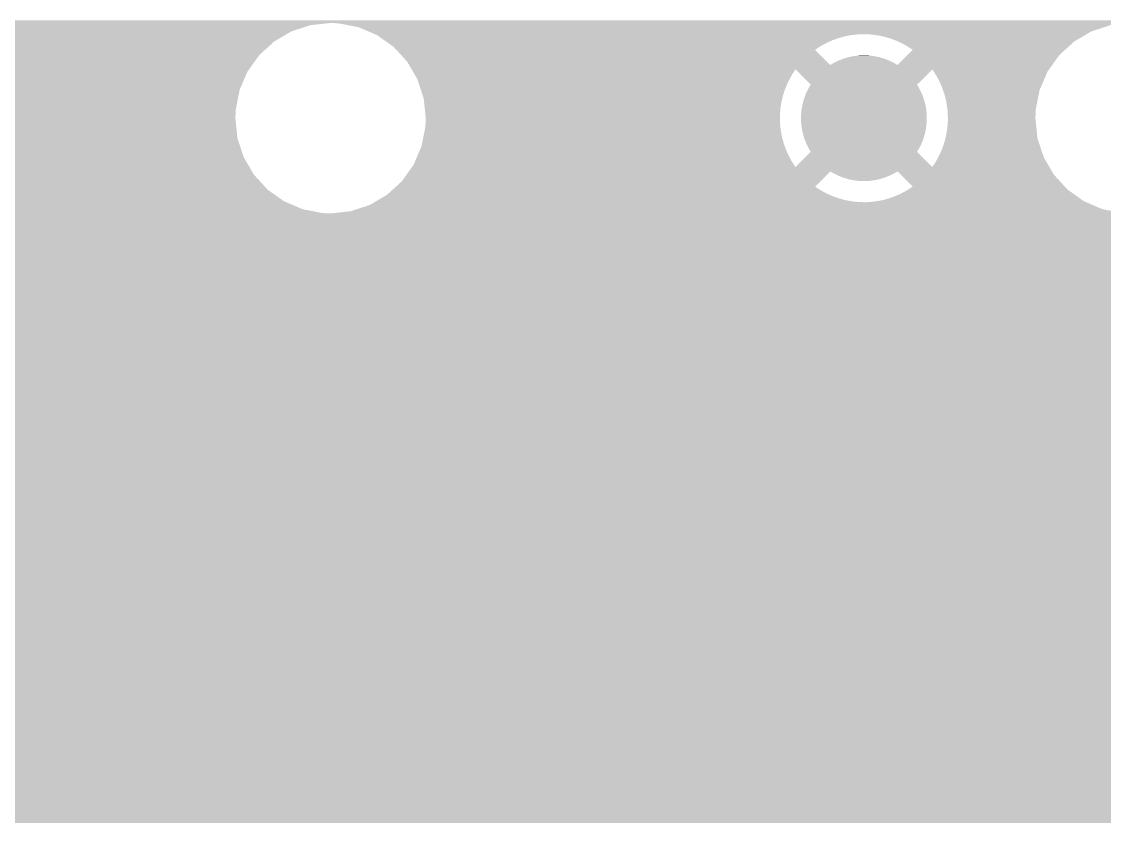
# Model space of a CAD drawing. Extents: x 295 to 953, y 10 to 290.
# Drawn here: x 686.2 to 698.06, y 195.91 to 204.66 of the extents above; entities that cross this region are included whole.
import ezdxf

# ---------------------------------------------------------------- set-up
doc = ezdxf.new("R2010")
doc.units = 0
doc.header["$LTSCALE"] = 5
doc.header["$MEASUREMENT"] = 0
doc.layers.add('GND', color=7, linetype='CONTINUOUS')

msp = doc.modelspace()

# ---------------------------------------------------------------- linework, layer by layer
at = {"layer": 'GND'}
for points in [[(613.78, 204.646), (613.78, 204.675), (726.029, 204.646), (726.004, 204.675)], [(613.78, 204.622), (613.78, 204.646), (689.36, 204.622), (689.58, 204.646)], [(613.78, 204.554), (613.78, 204.622), (689.151, 204.554), (689.36, 204.622)], [(689.671, 204.642), (689.58, 204.646), (698.304, 204.642), (698.343, 204.646)], [(689.769, 204.622), (689.671, 204.642), (698.123, 204.622), (698.304, 204.642)], [(689.888, 204.599), (689.769, 204.622), (698.053, 204.599), (698.123, 204.622)], [(689.994, 204.554), (689.888, 204.599), (697.914, 204.554), (698.053, 204.599)], [(613.78, 204.442), (613.78, 204.554), (688.961, 204.442), (689.151, 204.554)], [(690.065, 204.523), (689.994, 204.554), (697.861, 204.523), (697.914, 204.554)], [(690.074, 204.519), (690.065, 204.523), (695.336, 204.519), (695.401, 204.523)], [(690.09, 204.512), (690.074, 204.519), (695.282, 204.512), (695.336, 204.519)], [(690.092, 204.511), (690.09, 204.512), (695.271, 204.511), (695.282, 204.512)], [(690.111, 204.498), (690.092, 204.511), (695.207, 204.498), (695.271, 204.511)], [(690.135, 204.48), (690.111, 204.498), (695.144, 204.48), (695.207, 204.498)], [(690.166, 204.458), (690.135, 204.48), (695.082, 204.458), (695.144, 204.48)], [(695.467, 204.522), (695.401, 204.523), (697.86, 204.522), (697.861, 204.523)], [(695.532, 204.516), (695.467, 204.522), (697.85, 204.516), (697.86, 204.522)], [(695.597, 204.506), (695.532, 204.516), (697.833, 204.506), (697.85, 204.516)], [(695.661, 204.491), (695.597, 204.506), (697.808, 204.491), (697.833, 204.506)], [(695.724, 204.472), (695.661, 204.491), (697.775, 204.472), (697.808, 204.491)], [(695.785, 204.448), (695.724, 204.472), (697.734, 204.448), (697.775, 204.472)], [(613.78, 204.293), (613.78, 204.442), (688.798, 204.293), (688.961, 204.442)], [(690.204, 204.432), (690.166, 204.458), (695.022, 204.432), (695.082, 204.458)], [(690.247, 204.401), (690.204, 204.432), (694.964, 204.401), (695.022, 204.432)], [(690.27, 204.385), (690.247, 204.401), (694.937, 204.385), (694.964, 204.401)], [(690.286, 204.366), (690.27, 204.385), (694.908, 204.366), (694.937, 204.385)], [(690.3, 204.352), (690.286, 204.366), (694.887, 204.352), (694.908, 204.366)], [(690.419, 204.222), (690.3, 204.352), (695.017, 204.222), (694.887, 204.352)], [(695.798, 204.442), (695.785, 204.448), (697.724, 204.442), (697.734, 204.448)], [(695.844, 204.42), (695.798, 204.442), (697.7, 204.42), (697.724, 204.442)], [(695.901, 204.388), (695.844, 204.42), (697.665, 204.388), (697.7, 204.42)], [(695.897, 204.293), (695.956, 204.352), (697.561, 204.293), (697.625, 204.352)], [(695.956, 204.352), (695.901, 204.388), (697.625, 204.352), (697.665, 204.388)], [(613.78, 204.114), (613.78, 204.293), (688.67, 204.114), (688.798, 204.293)], [(690.44, 204.186), (690.419, 204.222), (695.053, 204.186), (695.017, 204.222)], [(695.104, 204.214), (695.137, 204.231), (695.74, 204.214), (695.705, 204.231)], [(695.137, 204.231), (695.155, 204.238), (695.705, 204.231), (695.689, 204.238)], [(695.155, 204.238), (695.19, 204.252), (695.689, 204.238), (695.652, 204.252)], [(695.19, 204.252), (695.209, 204.258), (695.652, 204.252), (695.636, 204.258)], [(695.209, 204.258), (695.244, 204.269), (695.636, 204.258), (695.597, 204.269)], [(695.244, 204.269), (695.264, 204.274), (695.597, 204.269), (695.581, 204.274)], [(695.264, 204.274), (695.3, 204.281), (695.581, 204.274), (695.541, 204.281)], [(695.3, 204.281), (695.321, 204.284), (695.541, 204.281), (695.526, 204.284)], [(695.321, 204.284), (695.356, 204.289), (695.526, 204.284), (695.483, 204.289)], [(695.356, 204.289), (695.383, 204.291), (695.483, 204.289), (695.469, 204.291)], [(695.383, 204.291), (695.412, 204.292), (695.469, 204.291), (695.412, 204.292)], [(695.79, 204.186), (695.897, 204.293), (697.485, 204.186), (697.561, 204.293)], [(613.78, 203.911), (613.78, 204.114), (688.583, 203.911), (688.67, 204.114)], [(690.468, 204.137), (690.44, 204.186), (697.45, 204.137), (697.485, 204.186)], [(690.5, 204.083), (690.468, 204.137), (694.636, 204.083), (694.672, 204.137)], [(694.839, 203.971), (694.672, 204.137), (696.004, 203.971), (696.171, 204.137)], [(695.053, 204.186), (695.087, 204.206), (695.79, 204.186), (695.755, 204.206)], [(695.087, 204.206), (695.104, 204.214), (695.755, 204.206), (695.74, 204.214)], [(696.187, 204.114), (696.171, 204.137), (697.433, 204.114), (697.45, 204.137)], [(696.196, 204.1), (696.187, 204.114), (697.427, 204.1), (697.433, 204.114)], [(690.53, 204.032), (690.5, 204.083), (694.608, 204.032), (694.636, 204.083)], [(690.532, 204.025), (690.53, 204.032), (694.604, 204.025), (694.608, 204.032)], [(690.552, 203.966), (690.532, 204.025), (694.576, 203.966), (694.604, 204.025)], [(696.23, 204.043), (696.196, 204.1), (697.403, 204.043), (697.427, 204.1)], [(696.259, 203.985), (696.23, 204.043), (697.378, 203.985), (697.403, 204.043)], [(696.284, 203.924), (696.259, 203.985), (697.352, 203.924), (697.378, 203.985)], [(613.78, 203.695), (613.78, 203.911), (688.541, 203.695), (688.583, 203.911)], [(690.572, 203.905), (690.552, 203.966), (694.552, 203.905), (694.576, 203.966)], [(690.592, 203.842), (690.572, 203.905), (694.533, 203.842), (694.552, 203.905)], [(694.77, 203.826), (694.786, 203.871), (696.074, 203.826), (696.057, 203.871)], [(694.786, 203.871), (694.79, 203.879), (696.057, 203.871), (696.053, 203.879)], [(694.79, 203.879), (694.81, 203.922), (696.053, 203.879), (696.032, 203.922)], [(694.81, 203.922), (694.815, 203.93), (696.032, 203.922), (696.028, 203.93)], [(694.815, 203.93), (694.839, 203.971), (696.028, 203.93), (696.004, 203.971)], [(696.288, 203.911), (696.284, 203.924), (697.346, 203.911), (697.352, 203.924)], [(696.305, 203.862), (696.288, 203.911), (697.337, 203.862), (697.346, 203.911)], [(690.599, 203.822), (690.592, 203.842), (694.528, 203.822), (694.533, 203.842)], [(690.604, 203.779), (690.599, 203.822), (694.518, 203.779), (694.528, 203.822)], [(690.611, 203.714), (690.604, 203.779), (694.508, 203.714), (694.518, 203.779)], [(694.742, 203.716), (694.751, 203.763), (696.102, 203.716), (696.092, 203.763)], [(694.751, 203.763), (694.753, 203.772), (696.092, 203.763), (696.09, 203.772)], [(694.753, 203.772), (694.766, 203.817), (696.09, 203.772), (696.076, 203.817)], [(694.766, 203.817), (694.77, 203.826), (696.076, 203.817), (696.074, 203.826)], [(696.321, 203.798), (696.305, 203.862), (697.324, 203.798), (697.337, 203.862)], [(696.332, 203.734), (696.321, 203.798), (697.311, 203.734), (697.324, 203.798)], [(613.78, 203.603), (613.78, 203.695), (688.537, 203.603), (688.541, 203.695)], [(690.618, 203.648), (690.611, 203.714), (694.503, 203.648), (694.508, 203.714)], [(690.622, 203.603), (690.618, 203.648), (694.502, 203.603), (694.503, 203.648)], [(694.732, 203.603), (694.734, 203.651), (696.111, 203.603), (696.109, 203.651)], [(694.734, 203.651), (694.735, 203.66), (696.109, 203.651), (696.109, 203.66)], [(694.735, 203.66), (694.74, 203.707), (696.109, 203.66), (696.103, 203.707)], [(694.74, 203.707), (694.742, 203.716), (696.103, 203.707), (696.102, 203.716)], [(696.337, 203.695), (696.332, 203.734), (697.304, 203.695), (697.311, 203.734)], [(696.339, 203.669), (696.337, 203.695), (697.303, 203.669), (697.304, 203.695)], [(696.342, 203.603), (696.339, 203.669), (697.3, 203.603), (697.303, 203.669)], [(613.78, 203.477), (613.78, 203.603), (688.55, 203.477), (688.537, 203.603)], [(690.607, 203.452), (690.618, 203.511), (694.514, 203.452), (694.506, 203.511)], [(690.618, 203.511), (690.619, 203.517), (694.506, 203.511), (694.505, 203.517)], [(690.619, 203.517), (690.621, 203.583), (694.505, 203.517), (694.502, 203.583)], [(690.621, 203.583), (690.622, 203.603), (694.502, 203.583), (694.502, 203.603)], [(694.734, 203.555), (694.732, 203.603), (696.109, 203.555), (696.111, 203.603)], [(694.735, 203.546), (694.734, 203.555), (696.108, 203.546), (696.109, 203.555)], [(694.74, 203.499), (694.735, 203.546), (696.103, 203.499), (696.108, 203.546)], [(696.335, 203.492), (696.341, 203.558), (697.312, 203.492), (697.305, 203.558)], [(696.341, 203.558), (696.342, 203.603), (697.305, 203.558), (697.3, 203.603)], [(616.062, 203.473), (615.97, 203.477), (688.551, 203.473), (688.55, 203.477)], [(616.279, 203.431), (616.062, 203.473), (688.555, 203.431), (688.551, 203.473)], [(616.388, 203.384), (616.279, 203.431), (688.56, 203.384), (688.555, 203.431)], [(690.594, 203.388), (690.607, 203.452), (694.527, 203.388), (694.514, 203.452)], [(694.742, 203.49), (694.74, 203.499), (696.101, 203.49), (696.103, 203.499)], [(694.751, 203.443), (694.742, 203.49), (696.092, 203.443), (696.101, 203.49)], [(694.753, 203.434), (694.751, 203.443), (696.09, 203.434), (696.092, 203.443)], [(694.767, 203.389), (694.753, 203.434), (696.077, 203.389), (696.09, 203.434)], [(696.315, 203.384), (696.325, 203.427), (697.323, 203.384), (697.318, 203.427)], [(696.325, 203.427), (696.335, 203.492), (697.318, 203.427), (697.312, 203.492)], [(616.481, 203.344), (616.388, 203.384), (688.573, 203.344), (688.56, 203.384)], [(616.661, 203.216), (616.481, 203.344), (688.615, 203.216), (688.573, 203.344)], [(690.562, 203.263), (690.576, 203.295), (694.566, 203.263), (694.555, 203.295)], [(690.576, 203.295), (690.582, 203.325), (694.555, 203.295), (694.544, 203.325)], [(690.582, 203.325), (690.594, 203.388), (694.544, 203.325), (694.527, 203.388)], [(694.769, 203.38), (694.767, 203.389), (696.074, 203.38), (696.077, 203.389)], [(694.787, 203.335), (694.769, 203.38), (696.057, 203.335), (696.074, 203.38)], [(694.79, 203.327), (694.787, 203.335), (696.053, 203.327), (696.057, 203.335)], [(694.811, 203.284), (694.79, 203.327), (696.033, 203.284), (696.053, 203.327)], [(694.815, 203.276), (694.811, 203.284), (696.028, 203.276), (696.033, 203.284)], [(694.839, 203.235), (694.815, 203.276), (696.004, 203.235), (696.028, 203.276)], [(696.267, 203.24), (696.291, 203.301), (697.37, 203.24), (697.35, 203.301)], [(696.291, 203.301), (696.31, 203.364), (697.35, 203.301), (697.33, 203.364)], [(696.31, 203.364), (696.315, 203.384), (697.33, 203.364), (697.323, 203.384)], [(616.699, 203.174), (616.661, 203.216), (688.629, 203.174), (688.615, 203.216)], [(616.81, 203.054), (616.699, 203.174), (688.7, 203.054), (688.629, 203.174)], [(690.511, 203.145), (690.536, 203.203), (694.623, 203.145), (694.593, 203.203)], [(690.536, 203.203), (690.562, 203.263), (694.593, 203.203), (694.566, 203.263)], [(694.672, 203.069), (694.839, 203.235), (696.171, 203.069), (696.004, 203.235)], [(696.207, 203.123), (696.235, 203.174), (697.422, 203.123), (697.392, 203.174)], [(696.235, 203.174), (696.239, 203.181), (697.392, 203.174), (697.39, 203.181)], [(696.239, 203.181), (696.267, 203.24), (697.39, 203.181), (697.37, 203.24)], [(616.85, 202.984), (616.81, 203.054), (688.74, 202.984), (688.7, 203.054)], [(690.437, 203.02), (690.472, 203.069), (697.482, 203.02), (697.454, 203.069)], [(690.472, 203.069), (690.487, 203.089), (694.672, 203.069), (694.658, 203.089)], [(690.487, 203.089), (690.489, 203.092), (694.658, 203.089), (694.656, 203.092)], [(690.489, 203.092), (690.511, 203.145), (694.656, 203.092), (694.623, 203.145)], [(696.171, 203.069), (696.207, 203.123), (697.454, 203.069), (697.422, 203.123)], [(616.921, 202.863), (616.85, 202.984), (688.851, 202.863), (688.74, 202.984)], [(690.361, 202.913), (690.437, 203.02), (694.946, 202.913), (695.053, 203.02)], [(695.088, 203), (695.053, 203.02), (695.756, 203), (695.79, 203.02)], [(695.103, 202.992), (695.088, 203), (695.739, 202.992), (695.756, 203)], [(695.139, 202.975), (695.103, 202.992), (695.706, 202.975), (695.739, 202.992)], [(695.154, 202.968), (695.139, 202.975), (695.688, 202.968), (695.706, 202.975)], [(695.191, 202.954), (695.154, 202.968), (695.653, 202.954), (695.688, 202.968)], [(695.207, 202.948), (695.191, 202.954), (695.634, 202.948), (695.653, 202.954)], [(695.246, 202.937), (695.207, 202.948), (695.599, 202.937), (695.634, 202.948)], [(695.262, 202.932), (695.246, 202.937), (695.579, 202.932), (695.599, 202.937)], [(695.302, 202.925), (695.262, 202.932), (695.544, 202.925), (695.579, 202.932)], [(695.318, 202.922), (695.302, 202.925), (695.522, 202.922), (695.544, 202.925)], [(695.36, 202.917), (695.318, 202.922), (695.487, 202.917), (695.522, 202.922)], [(695.374, 202.915), (695.36, 202.917), (695.46, 202.915), (695.487, 202.917)], [(695.826, 202.984), (695.79, 203.02), (697.503, 202.984), (697.482, 203.02)], [(695.956, 202.854), (695.826, 202.984), (697.622, 202.854), (697.503, 202.984)], [(616.935, 202.821), (616.921, 202.863), (688.889, 202.821), (688.851, 202.863)], [(616.977, 202.694), (616.935, 202.821), (689.069, 202.694), (688.889, 202.821)], [(690.222, 202.786), (690.257, 202.818), (694.999, 202.786), (694.942, 202.818)], [(690.257, 202.818), (690.297, 202.854), (694.942, 202.818), (694.887, 202.854)], [(690.297, 202.854), (690.361, 202.913), (694.887, 202.854), (694.946, 202.913)], [(695.431, 202.914), (695.374, 202.915), (695.431, 202.914), (695.46, 202.915)], [(695.821, 202.774), (695.879, 202.805), (697.719, 202.774), (697.676, 202.805)], [(695.879, 202.805), (695.906, 202.821), (697.676, 202.805), (697.652, 202.821)], [(695.906, 202.821), (695.935, 202.84), (697.652, 202.821), (697.636, 202.84)], [(695.935, 202.84), (695.956, 202.854), (697.636, 202.84), (697.622, 202.854)], [(616.99, 202.654), (616.977, 202.694), (689.162, 202.654), (689.069, 202.694)], [(690.008, 202.652), (690.061, 202.683), (697.928, 202.652), (697.857, 202.683)], [(690.061, 202.683), (690.062, 202.684), (695.442, 202.683), (695.376, 202.684)], [(690.062, 202.684), (690.072, 202.69), (695.376, 202.684), (695.311, 202.69)], [(690.072, 202.69), (690.089, 202.7), (695.311, 202.69), (695.246, 202.7)], [(690.089, 202.7), (690.114, 202.715), (695.246, 202.7), (695.182, 202.715)], [(690.114, 202.715), (690.147, 202.734), (695.182, 202.715), (695.12, 202.734)], [(690.147, 202.734), (690.188, 202.758), (695.12, 202.734), (695.058, 202.758)], [(690.188, 202.758), (690.198, 202.764), (695.058, 202.758), (695.045, 202.764)], [(690.198, 202.764), (690.222, 202.786), (695.045, 202.764), (694.999, 202.786)], [(695.442, 202.683), (695.507, 202.687), (697.857, 202.683), (697.848, 202.687)], [(695.507, 202.687), (695.561, 202.694), (697.848, 202.687), (697.832, 202.694)], [(695.561, 202.694), (695.572, 202.695), (697.832, 202.694), (697.83, 202.695)], [(695.572, 202.695), (695.636, 202.708), (697.83, 202.695), (697.811, 202.708)], [(695.636, 202.708), (695.7, 202.726), (697.811, 202.708), (697.787, 202.726)], [(695.7, 202.726), (695.761, 202.748), (697.787, 202.726), (697.756, 202.748)], [(695.761, 202.748), (695.821, 202.774), (697.756, 202.748), (697.719, 202.774)], [(616.995, 202.607), (616.99, 202.654), (689.271, 202.607), (689.162, 202.654)], [(616.999, 202.564), (616.995, 202.607), (689.488, 202.564), (689.271, 202.607)], [(617, 202.56), (616.999, 202.564), (689.58, 202.56), (689.488, 202.564)], [(689.58, 202.56), (689.618, 202.564), (698.343, 202.56), (698.251, 202.564)], [(689.618, 202.564), (689.799, 202.584), (698.251, 202.564), (698.153, 202.584)], [(689.799, 202.584), (689.87, 202.607), (698.153, 202.584), (698.034, 202.607)], [(689.87, 202.607), (690.008, 202.652), (698.034, 202.607), (697.928, 202.652)], [(617.012, 202.444), (617, 202.56), (736.825, 202.444), (736.787, 202.56)], [(617.013, 202.435), (617.012, 202.444), (736.831, 202.435), (736.825, 202.444)], [(617.002, 202.309), (617.009, 202.343), (736.905, 202.309), (736.885, 202.343)], [(617.009, 202.343), (617.013, 202.435), (736.885, 202.343), (736.831, 202.435)], [(637.093, 202.305), (637.002, 202.309), (736.907, 202.305), (736.905, 202.309)], [(637.31, 202.262), (637.093, 202.305), (736.932, 202.262), (736.907, 202.305)], [(637.33, 202.254), (637.31, 202.262), (736.937, 202.254), (736.932, 202.262)], [(637.512, 202.175), (637.33, 202.254), (737.009, 202.175), (736.937, 202.254)], [(637.631, 202.091), (637.512, 202.175), (737.086, 202.091), (737.009, 202.175)], [(637.692, 202.048), (637.631, 202.091), (737.147, 202.048), (737.086, 202.091)], [(637.769, 201.964), (637.692, 202.048), (737.265, 201.964), (737.147, 202.048)], [(637.841, 201.885), (637.769, 201.964), (737.448, 201.885), (737.265, 201.964)], [(637.846, 201.877), (637.841, 201.885), (737.468, 201.877), (737.448, 201.885)], [(637.854, 201.862), (637.846, 201.877), (737.541, 201.862), (737.468, 201.877)], [(637.868, 201.839), (637.854, 201.862), (727.255, 201.839), (727.553, 201.862)], [(637.909, 201.769), (637.868, 201.839), (726.965, 201.769), (727.255, 201.839)], [(637.952, 201.695), (637.909, 201.769), (726.784, 201.695), (726.965, 201.769)], [(637.965, 201.655), (637.952, 201.695), (726.688, 201.655), (726.784, 201.695)], [(638.016, 201.5), (637.965, 201.655), (726.434, 201.5), (726.688, 201.655)], [(638.021, 201.485), (638.016, 201.5), (726.416, 201.485), (726.434, 201.5)], [(638.04, 201.307), (638.021, 201.485), (726.206, 201.307), (726.416, 201.485)], [(638.044, 201.266), (638.04, 201.307), (726.171, 201.266), (726.206, 201.307)], [(638.04, 201.174), (638.044, 201.266), (726.092, 201.174), (726.171, 201.266)], [(638.022, 201.08), (638.04, 201.174), (726.011, 201.08), (726.092, 201.174)], [(638.005, 200.995), (638.022, 201.08), (725.958, 200.995), (726.011, 201.08)], [(673.606, 200.99), (673.514, 200.995), (725.956, 200.99), (725.958, 200.995)], [(673.822, 200.948), (673.606, 200.99), (725.929, 200.948), (725.956, 200.99)], [(674.025, 200.861), (673.822, 200.948), (725.876, 200.861), (725.929, 200.948)], [(674.073, 200.826), (674.025, 200.861), (725.854, 200.826), (725.876, 200.861)], [(674.204, 200.733), (674.073, 200.826), (725.815, 200.733), (725.854, 200.826)], [(674.353, 200.571), (674.204, 200.733), (725.747, 200.571), (725.815, 200.733)], [(674.365, 200.551), (674.353, 200.571), (725.739, 200.551), (725.747, 200.571)], [(674.465, 200.38), (674.365, 200.551), (725.697, 200.38), (725.739, 200.551)], [(674.504, 200.261), (674.465, 200.38), (725.667, 200.261), (725.697, 200.38)], [(674.534, 200.171), (674.504, 200.261), (725.66, 200.171), (725.667, 200.261)], [(674.557, 199.952), (674.534, 200.171), (725.642, 199.952), (725.66, 200.171)], [(674.512, 199.654), (674.553, 199.86), (725.666, 199.654), (725.649, 199.86)], [(674.553, 199.86), (674.557, 199.952), (725.649, 199.86), (725.642, 199.952)], [(674.423, 199.441), (674.51, 199.644), (725.716, 199.441), (725.668, 199.644)], [(674.51, 199.644), (674.512, 199.654), (725.668, 199.644), (725.666, 199.654)], [(674.296, 199.261), (674.368, 199.364), (725.777, 199.261), (725.735, 199.364)], [(674.368, 199.364), (674.423, 199.441), (725.735, 199.364), (725.716, 199.441)], [(674.133, 199.112), (674.296, 199.261), (725.839, 199.112), (725.777, 199.261)], [(673.943, 199.001), (674.091, 199.088), (725.902, 199.001), (725.849, 199.088)], [(674.091, 199.088), (674.133, 199.112), (725.849, 199.088), (725.839, 199.112)], [(657.556, 198.873), (657.538, 198.909), (725.98, 198.873), (725.958, 198.909)], [(673.514, 198.909), (673.733, 198.932), (725.958, 198.909), (725.944, 198.932)], [(673.733, 198.932), (673.943, 199.001), (725.944, 198.932), (725.902, 199.001)], [(657.572, 198.833), (657.556, 198.873), (726.004, 198.833), (725.98, 198.873)], [(657.581, 198.812), (657.572, 198.833), (726.022, 198.812), (726.004, 198.833)], [(657.601, 198.75), (657.581, 198.812), (726.075, 198.75), (726.022, 198.812)], [(657.617, 198.686), (657.601, 198.75), (726.128, 198.686), (726.075, 198.75)], [(657.629, 198.622), (657.617, 198.686), (726.183, 198.622), (726.128, 198.686)], [(657.631, 198.605), (657.629, 198.622), (726.198, 198.605), (726.183, 198.622)], [(657.636, 198.557), (657.631, 198.605), (726.254, 198.557), (726.198, 198.605)], [(657.638, 198.491), (657.636, 198.557), (726.33, 198.491), (726.254, 198.557)], [(657.632, 198.381), (657.634, 198.41), (726.472, 198.381), (726.424, 198.41)], [(657.634, 198.41), (657.637, 198.446), (726.424, 198.41), (726.383, 198.446)], [(657.637, 198.446), (657.638, 198.491), (726.383, 198.446), (726.33, 198.491)], [(657.607, 198.253), (657.622, 198.316), (726.678, 198.253), (726.577, 198.316)], [(657.622, 198.316), (657.632, 198.381), (726.577, 198.316), (726.472, 198.381)], [(657.568, 198.138), (657.587, 198.189), (726.953, 198.138), (726.831, 198.189)], [(657.587, 198.189), (657.607, 198.252), (726.831, 198.189), (726.682, 198.252)], [(657.607, 198.252), (657.607, 198.253), (726.682, 198.252), (726.678, 198.253)], [(657.52, 198.041), (657.534, 198.067), (727.553, 198.041), (727.243, 198.067)], [(657.534, 198.067), (657.536, 198.069), (727.243, 198.067), (727.234, 198.069)], [(657.536, 198.069), (657.564, 198.128), (727.234, 198.069), (726.993, 198.128)], [(657.564, 198.128), (657.568, 198.138), (726.993, 198.128), (726.953, 198.138)], [(646.705, 197.908), (646.726, 197.957), (862.053, 197.908), (862.053, 197.957)], [(657.467, 197.957), (657.504, 198.012), (862.053, 197.957), (862.053, 198.012)], [(657.504, 198.012), (657.52, 198.041), (862.053, 198.012), (862.053, 198.041)], [(657.253, 197.742), (657.086, 197.908), (862.053, 197.742), (862.053, 197.908)], [(657.176, 197.693), (657.232, 197.728), (862.053, 197.693), (862.053, 197.728)], [(657.232, 197.728), (657.253, 197.742), (862.053, 197.728), (862.053, 197.742)], [(656.804, 197.575), (656.869, 197.584), (862.053, 197.575), (862.053, 197.584)], [(656.869, 197.584), (656.933, 197.597), (862.053, 197.584), (862.053, 197.597)], [(656.933, 197.597), (656.996, 197.614), (862.053, 197.597), (862.053, 197.614)], [(656.996, 197.614), (657.058, 197.636), (862.053, 197.614), (862.053, 197.636)], [(657.058, 197.636), (657.118, 197.663), (862.053, 197.636), (862.053, 197.663)], [(657.118, 197.663), (657.176, 197.693), (862.053, 197.663), (862.053, 197.693)], [(646.193, 197.395), (646.383, 197.506), (862.053, 197.395), (862.053, 197.506)], [(646.383, 197.506), (646.455, 197.571), (862.053, 197.506), (862.053, 197.571)], [(656.738, 197.571), (656.804, 197.575), (862.053, 197.571), (862.053, 197.575)], [(646.037, 197.343), (646.1, 197.364), (814.739, 197.343), (814.839, 197.364)], [(646.1, 197.364), (646.171, 197.387), (814.839, 197.364), (815.183, 197.387)], [(646.171, 197.387), (646.193, 197.395), (862.053, 197.387), (862.053, 197.395)], [(652.429, 197.339), (652.337, 197.343), (814.72, 197.339), (814.739, 197.343)], [(652.514, 197.323), (652.429, 197.339), (814.638, 197.323), (814.72, 197.339)], [(652.534, 197.318), (652.514, 197.323), (791.667, 197.318), (791.774, 197.323)], [(652.579, 197.31), (652.534, 197.318), (791.559, 197.31), (791.667, 197.318)], [(652.645, 197.297), (652.579, 197.31), (791.456, 197.297), (791.559, 197.31)], [(652.646, 197.296), (652.645, 197.297), (791.453, 197.296), (791.456, 197.297)], [(652.688, 197.278), (652.646, 197.296), (791.346, 197.278), (791.453, 197.296)], [(652.74, 197.256), (652.688, 197.278), (791.241, 197.256), (791.346, 197.278)], [(652.804, 197.229), (652.74, 197.256), (791.137, 197.229), (791.241, 197.256)], [(652.847, 197.21), (652.804, 197.229), (791.075, 197.21), (791.137, 197.229)], [(652.865, 197.197), (652.847, 197.21), (791.034, 197.197), (791.075, 197.21)], [(652.916, 197.161), (652.865, 197.197), (790.932, 197.161), (791.034, 197.197)], [(652.973, 197.12), (652.916, 197.161), (790.833, 197.12), (790.932, 197.161)], [(653.027, 197.082), (652.973, 197.12), (790.748, 197.082), (790.833, 197.12)], [(653.033, 197.076), (653.027, 197.082), (790.735, 197.076), (790.748, 197.082)], [(653.078, 197.027), (653.033, 197.076), (790.639, 197.027), (790.735, 197.076)], [(653.126, 196.974), (653.078, 197.027), (790.545, 196.974), (790.639, 197.027)], [(653.139, 196.959), (653.126, 196.974), (790.521, 196.959), (790.545, 196.974)], [(653.176, 196.919), (653.139, 196.959), (790.561, 196.919), (790.521, 196.959)], [(653.287, 196.729), (653.176, 196.919), (790.752, 196.729), (790.561, 196.919)], [(653.353, 196.531), (653.287, 196.729), (790.95, 196.531), (790.752, 196.729)], [(653.356, 196.52), (653.353, 196.531), (813.274, 196.52), (813.283, 196.531)], [(653.377, 196.325), (653.356, 196.52), (813.113, 196.325), (813.274, 196.52)], [(653.376, 196.209), (653.38, 196.3), (813.041, 196.209), (813.098, 196.3)], [(653.38, 196.3), (653.377, 196.325), (813.098, 196.3), (813.113, 196.325)], [(653.361, 196.133), (653.376, 196.209), (812.994, 196.133), (813.041, 196.209)], [(653.333, 195.992), (653.342, 196.04), (789.616, 195.992), (789.641, 196.04)], [(653.342, 196.04), (653.361, 196.133), (789.641, 196.04), (789.695, 196.133)], [(653.286, 195.883), (653.313, 195.945), (789.562, 195.883), (789.591, 195.945)], [(653.313, 195.945), (653.333, 195.992), (789.591, 195.945), (789.616, 195.992)]]:
    msp.add_solid(points, dxfattribs=at)

doc.saveas('drawing.dxf')
